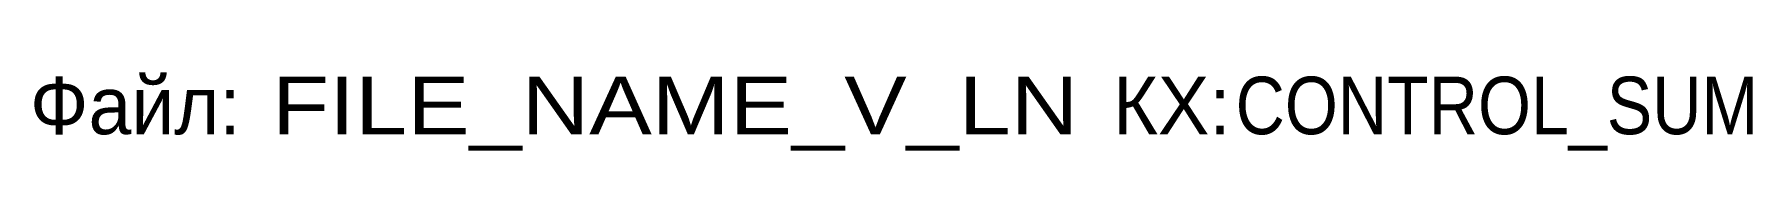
# Model space of a CAD drawing. Extents: x 21.2 to 95.8, y -4.5 to -1.1.
import ezdxf
from ezdxf.enums import TextEntityAlignment as Align

# ---------------------------------------------------------------- set-up
doc = ezdxf.new("R2010")
doc.units = 0
doc.header["$LTSCALE"] = 7
doc.header["$MEASUREMENT"] = 0
doc.layers.get('0').update_dxf_attribs({"linetype": 'CONTINUOUS'})
doc.styles.add('T', font='es_win.shx', dxfattribs={"bigfont": 'my_b_f.shx'})

msp = doc.modelspace()

# ---------------------------------------------------------------- texts
at = {"style": 'T'}
for s, p in [('Файл:', (21, -3.75)), ('КХ:', (68, -3.75))]:
    msp.add_text(s, height=2.5, dxfattribs=at).set_placement(p)
at = {"color": 34, "linetype": 'ByBlock', "style": 'T'}
for tag, text, width, p, p2 in [('FILE_NAME_V_LN', 'ХХХХХХХХХ_V0_RU.DWG', 1.264516, (31.5, -3.75), (66.5, -3.75)), ('CONTROL_SUM', '999-999-999-999', 1.00393, (73.322, -3.75), (96, -3.75))]:
    msp.add_attdef(tag, text=text, height=2.5, dxfattribs=dict(at, width=width)).set_placement(p, p2, align=Align.FIT)

doc.saveas('drawing.dxf')
